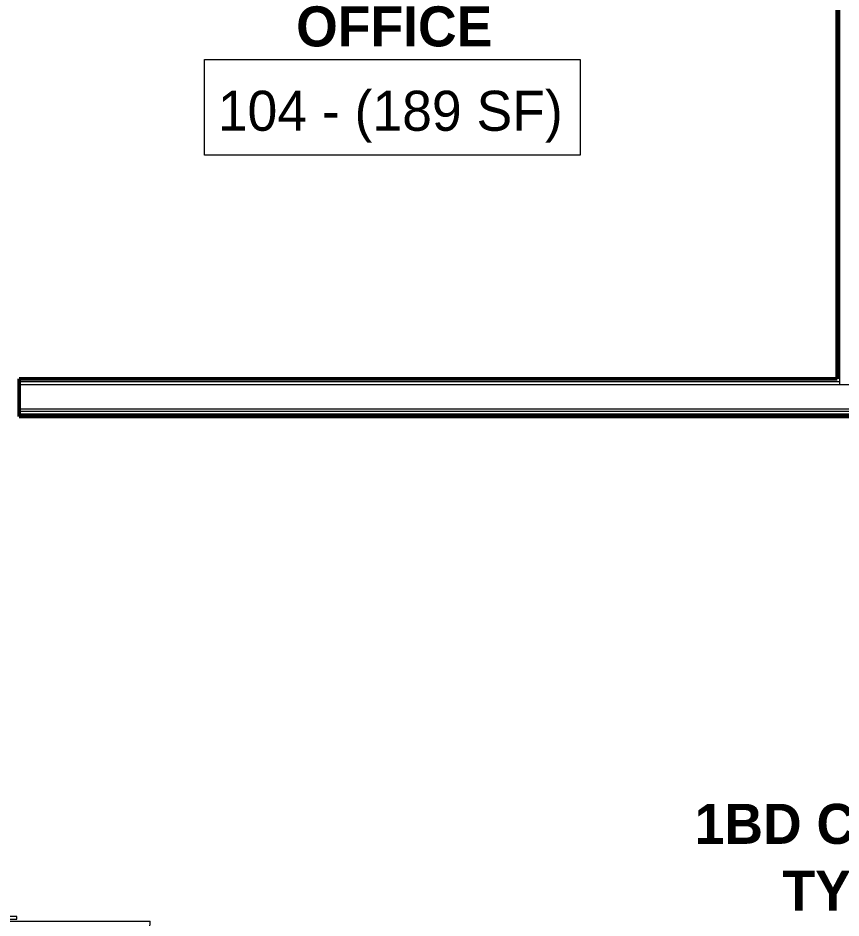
# Model space of a CAD drawing. Header units: inches. Extents: x -4218 to -1830, y 9767 to 12426.
# Drawn here: x -3823 to -3637.8, y 11009.2 to 11211.6 of the extents above; entities that cross this region are included whole.
import ezdxf

# ---------------------------------------------------------------- set-up
doc = ezdxf.new("R2010")
doc.units = ezdxf.units.IN
doc.header["$MEASUREMENT"] = 0
for name, color, linetype, lineweight in [('0-1', 7, 'Continuous', 5), ('A-AREA-IDEN', 2, 'Continuous', 9), ('A-DOOR-4', 31, 'Continuous', 9), ('A-DOOR-6', 31, 'Continuous', 20), ('A-DOOR-FRAM', 31, 'Continuous', 9), ('A-DOOR-FRAM-4', 31, 'Continuous', 20), ('A-DOOR-GLAZ', 31, 'Continuous', 9), ('A-WALL-1', 7, 'Continuous', 50), ('A-WALL-2', 250, 'Continuous', 13), ('I-WALL-1', 7, 'Continuous', 50)]:
    doc.layers.add(name, color=color, linetype=linetype, lineweight=lineweight)
doc.styles.add('Century Gothic', font='ufonts.com_century-gothic.ttf', dxfattribs={"height": 9})
doc.styles.add('Century Gothic_B', font='GOTHICB.TTF', dxfattribs={"height": 9})

# ---------------------------------------------------------------- blocks, each defined once
blk = doc.blocks.new('CTR - 1st Phase - Common Walls_rvt-1-BACKGROUND - RCP - 1ST FLOOR')
at = {"layer": 'A-WALL-1'}
blk.add_line((-3638.7, 11130.44), (-3638.7, 11280.16), dxfattribs=at)
at = {"layer": 'A-WALL-2'}
for p, q in [((-3638.07, 11130.44), (-3638.07, 11280.16)), ((-3822.72, 11129.81), (-3638.07, 11129.81)), ((-3638.07, 11129.81), (-3638.07, 11130.44)), ((-3638.07, 11129.19), (-3638.07, 11129.81)), ((-3822.72, 11129.19), (-3638.07, 11129.19)), ((-3638.07, 11129.19), (-3634.57, 11129.19)), ((-3638.07, 11129.19), (-3634.57, 11129.19)), ((-3822.72, 11123.69), (-3487.3, 11123.69)), ((-3822.72, 11123.19), (-3487.3, 11123.19)), ((-3822.72, 11122.56), (-3487.3, 11122.56))]:
    blk.add_line(p, q, dxfattribs=at)
at = {"layer": 'I-WALL-1'}
for p, q in [((-3822.72, 11121.94), (-3822.72, 11130.44)), ((-3822.72, 11130.44), (-3638.7, 11130.44)), ((-3487.3, 11121.94), (-3822.72, 11121.94))]:
    blk.add_line(p, q, dxfattribs=at)
blk = doc.blocks.new('Door-Inswing-Andersen-400_Series-Single - 3_ 0-1_8_ x 7_ 11 1_2_ - 1ST FLOOR-2896373-BACKGROUND - RCP - 1ST FLOOR')
at = {"layer": 'A-DOOR-4'}
blk.add_line((16.87, -0.53), (16.87, -34.28), dxfattribs=at)
blk.add_arc((16.87, -0.53), 33.75, 180, 270, dxfattribs=at)
at = {"layer": 'A-DOOR-6'}
for p, q in [((-16.26, 0.54), (-16.87, 0.53)), ((-16.87, 0.53), (-16.87, -0.53)), ((-16.26, 1.19), (-16.26, 0.54)), ((-16.26, 1.19), (-12.44, 1.19)), ((-13.19, 0.78), (-12.44, 0.78)), ((-13.19, -0.53), (-13.19, 0.78)), ((-12.44, 0.03), (-13.19, 0.03)), ((-12.44, 0.87), (-12.47, 1.19)), ((12.44, 1.19), (-12.44, 1.19)), ((-12.44, 0.78), (-12.44, 0.87)), ((-12.44, -0.03), (-12.44, 0.03)), ((16.26, 1.19), (12.44, 1.19)), ((12.44, 0.87), (12.47, 1.19)), ((12.44, 0.78), (12.44, 0.87)), ((13.19, 0.78), (12.44, 0.78)), ((12.44, 0.03), (13.19, 0.03)), ((12.44, -0.03), (12.44, 0.03)), ((13.19, -0.53), (13.19, 0.78)), ((16.26, 1.19), (16.26, 0.54)), ((16.26, 0.54), (16.87, 0.53)), ((16.87, 0.53), (16.87, -0.53)), ((-16.87, -0.53), (-12.44, -0.53)), ((-13.19, -0.47), (-12.67, -0.47)), ((-13.19, -0.53), (-13.19, -0.47)), ((-12.67, -0.47), (-12.47, -0.22)), ((-12.47, -0.22), (-12.44, -0.03)), ((12.44, -0.53), (-12.44, -0.53)), ((12.47, -0.22), (12.44, -0.03)), ((16.87, -0.53), (12.44, -0.53)), ((12.67, -0.47), (12.47, -0.22)), ((13.19, -0.47), (12.67, -0.47)), ((13.19, -0.53), (13.19, -0.47))]:
    blk.add_line(p, q, dxfattribs=at)
at = {"layer": 'A-DOOR-FRAM'}
for p, q in [((-17.31, -1), (-17.94, -1)), ((-17.94, -1), (-17.94, -4.31)), ((-17.31, -4.31), (-17.31, -1)), ((17.94, -1), (17.31, -1)), ((17.31, -1), (17.31, -4.31)), ((17.94, -4.31), (17.94, -1)), ((-17.94, -4.31), (-17.31, -4.31)), ((17.31, -4.31), (17.94, -4.31))]:
    blk.add_line(p, q, dxfattribs=at)
at = {"layer": 'A-DOOR-FRAM-4'}
for p, q in [((18.06, 5.22), (-18.06, 5.22)), ((-18.06, 5.22), (-18.06, -1)), ((-18.06, 4.87), (-18.06, -1)), ((-18.06, 4.87), (-17.03, 4.87)), ((-17.03, 3.75), (-17.03, 4.87)), ((17.03, 3.75), (17.03, 4.87)), ((18.06, 4.87), (17.03, 4.87)), ((18.06, -1), (18.06, 5.22)), ((18.06, 4.87), (18.06, -1)), ((-19.69, 3.56), (-18.06, 3.56)), ((-16.69, 3.51), (-17.03, 3.75)), ((-16.69, 2.51), (-16.69, 3.51)), ((-16, 2.36), (-16.69, 2.51)), ((-16, 1.22), (-16, 2.36)), ((16, 2.36), (16.69, 2.51)), ((16, 1.22), (16, 2.36)), ((16.69, 3.51), (17.03, 3.75)), ((16.69, 2.51), (16.69, 3.51)), ((19.69, 3.56), (18.06, 3.56)), ((-17.03, 0.78), (-16.45, 0.78)), ((-17.03, -1), (-17.03, 0.78)), ((-16.45, 0.78), (-16.45, 1.22)), ((-16.45, 1.22), (-16, 1.22)), ((16.45, 1.22), (16, 1.22)), ((16.45, 0.78), (16.45, 1.22)), ((17.03, 0.78), (16.45, 0.78)), ((17.03, -1), (17.03, 0.78)), ((-17.69, -1), (-18.06, -1)), ((-18.06, -1), (-17.03, -1)), ((-18.06, -1), (18.06, -1)), ((18.06, -1), (17.03, -1))]:
    blk.add_line(p, q, dxfattribs=at)
at = {"layer": 'A-DOOR-GLAZ'}
for p, q in [((-12.44, 0.62), (-13.19, 0.62)), ((-13.19, 0.19), (-12.44, 0.19)), ((-12.98, 0.62), (-12.98, 0.19)), ((12.44, 0.78), (-12.44, 0.78)), ((12.44, 0.62), (-12.44, 0.62)), ((12.44, 0.19), (-12.44, 0.19)), ((12.44, 0.03), (-12.44, 0.03)), ((12.44, 0.62), (13.19, 0.62)), ((13.19, 0.19), (12.44, 0.19)), ((12.98, 0.62), (12.98, 0.19))]:
    blk.add_line(p, q, dxfattribs=at)

msp = doc.modelspace()

# ---------------------------------------------------------------- linework, layer by layer
at = {"layer": 'A-AREA-IDEN', "flags": 128}
msp.add_lwpolyline([(-3781.02, 11202.2), (-3696.52, 11202.2), (-3696.52, 11180.71), (-3781.02, 11180.71)], close=True, dxfattribs=at)

# ---------------------------------------------------------------- block references
at = {"layer": '0-1'}
msp.add_blockref('CTR - 1st Phase - Common Walls_rvt-1-BACKGROUND - RCP - 1ST FLOOR', (0, 0), dxfattribs=at)
at = {"layer": 'A-DOOR-4', "rotation": 89.99999999999885}
msp.add_blockref('Door-Inswing-Andersen-400_Series-Single - 3_ 0-1_8_ x 7_ 11 1_2_ - 1ST FLOOR-2896373-BACKGROUND - RCP - 1ST FLOOR', (-3827.51, 10991.6), dxfattribs=at)

# ---------------------------------------------------------------- texts
at = {"layer": 'A-AREA-IDEN', "char_height": 9, "attachment_point": 1}
for s, insert, width, style in [('OFFICE', (-3760.39, 11214.17), 52.116, 'Century Gothic_B'), ('104 - (189 SF)', (-3778.02, 11195.2), 94.839, 'Century Gothic'), ('1BD C - ADA', (-3670.76, 11034.87), 93.93, 'Century Gothic_B'), ('TYPE B', (-3651.01, 11019.87), 46.359, 'Century Gothic_B')]:
    msp.add_mtext(s, dxfattribs=dict(at, insert=insert, width=width, style=style))

doc.saveas('drawing.dxf')
